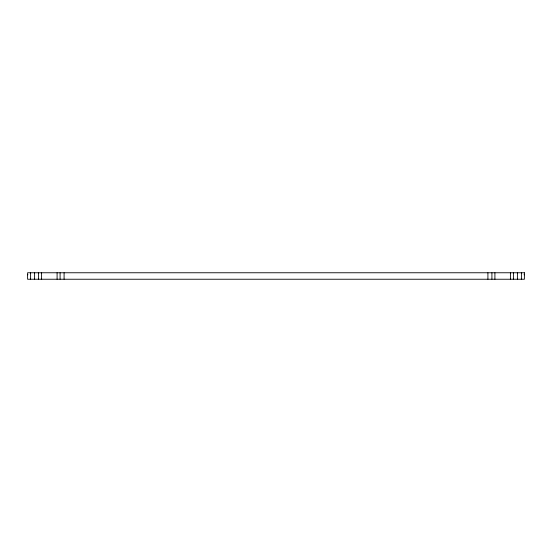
<?xml version="1.0" encoding="UTF-8"?>
<svg xmlns="http://www.w3.org/2000/svg" width="552" height="552" viewBox="0 0 552 552"><rect width="100%" height="100%" fill="white"/><g stroke="black" fill="none" stroke-linecap="round" stroke-linejoin="round"><path stroke-width="0.83" d="M27.6 274.765L27.952 274.765M524.048 274.765L524.4 274.765M521.398 272.764L521.398 279.236M517.403 272.764L517.403 279.236M513.401 272.764L513.401 279.236M510.407 272.764L510.407 279.236M494.909 272.764L494.909 279.236M491.915 272.764L491.915 279.236M487.913 272.764L487.913 279.236M64.087 272.764L64.087 279.236M60.085 272.764L60.085 279.236M57.091 272.764L57.091 279.236M41.593 272.764L41.593 279.236M38.599 272.764L38.599 279.236M34.597 272.764L34.597 279.236M30.601 272.764L30.601 279.236M524.4 272.764L27.6 272.764L27.6 279.236L524.393 279.236L524.4 272.764"/></g></svg>
